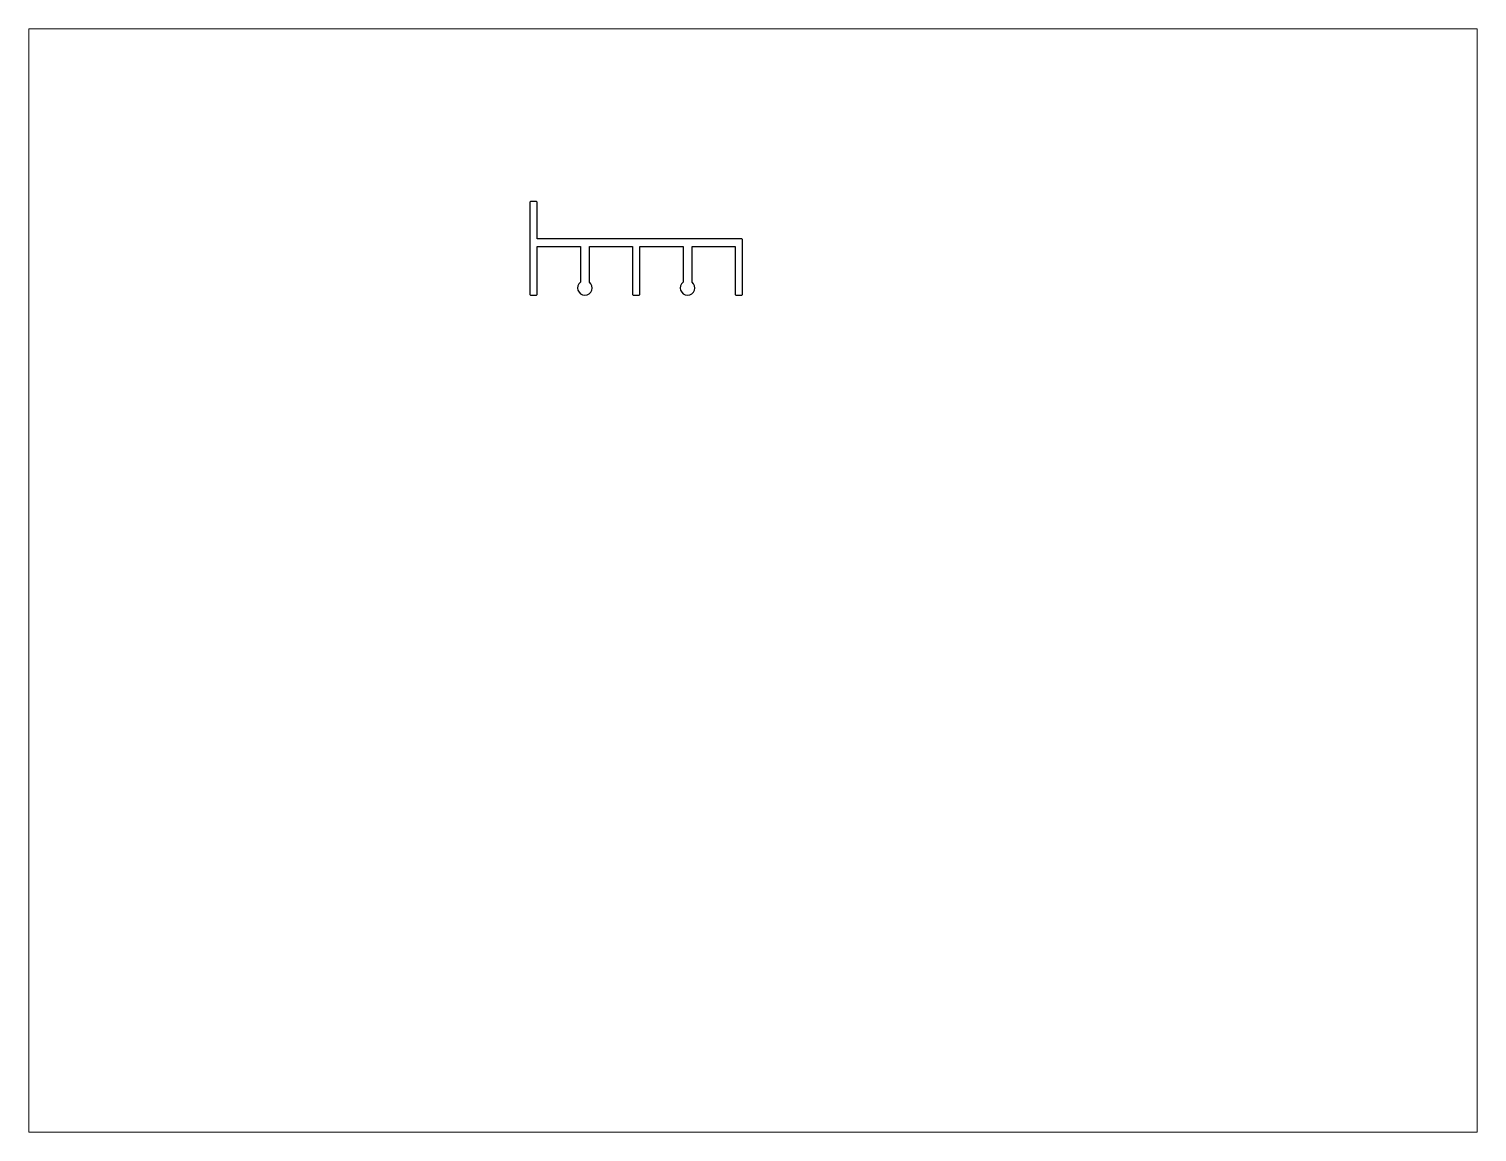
# Paper-space layout 'Layout1' of a CAD drawing. Extents: x 27 to 240, y 20 to 183.
# The model-space entities are those that its viewports show. They can reach past a viewport. Long polylines and large blocks are cut down to what shows.
import ezdxf

# ---------------------------------------------------------------- set-up
doc = ezdxf.new("R2010")
doc.units = 0
doc.header["$LTSCALE"] = 15
doc.layers.get('0').update_dxf_attribs({"linetype": 'CONTINUOUS'})

msp = doc.modelspace()

# ---------------------------------------------------------------- linework, layer by layer
at = {"ltscale": 0.05}
msp.add_lwpolyline([(146.93, 219.31), (158.4, 219.31), (158.4, 206.61, 0.414214), (158.7, 206.31), (160.1, 206.31, 0.414214), (160.4, 206.61), (160.4, 219.31), (171.88, 219.31), (171.88, 209.79, 2.905869), (174.28, 209.79), (174.28, 219.31), (185.75, 219.31), (185.75, 206.61, 0.414214), (186.05, 206.31), (187.45, 206.31, 0.414214), (187.75, 206.61), (187.75, 221.01, 0.414214), (187.45, 221.31), (133.05, 221.31), (133.05, 231.01, 0.414214), (132.75, 231.31), (131.35, 231.31, 0.414214), (131.05, 231.01), (131.05, 206.61, 0.414214), (131.35, 206.31), (132.75, 206.31, 0.414214), (133.05, 206.61), (133.05, 219.31), (144.53, 219.31), (144.53, 209.79, 2.905869), (146.93, 209.79)], format="xyb", close=True, dxfattribs=at)

psp = doc.layouts.get("Layout1")

# ---------------------------------------------------------------- viewports
at = {"layer": '0', "color": 0, "linetype": 'BYBLOCK', "ltscale": 0.05}
psp.add_viewport(center=(133.35, 101.6), size=(213.36, 162.56), view_center_point=(190.51, 130.3), view_height=293.8955, dxfattribs=at)

doc.saveas('drawing.dxf')
